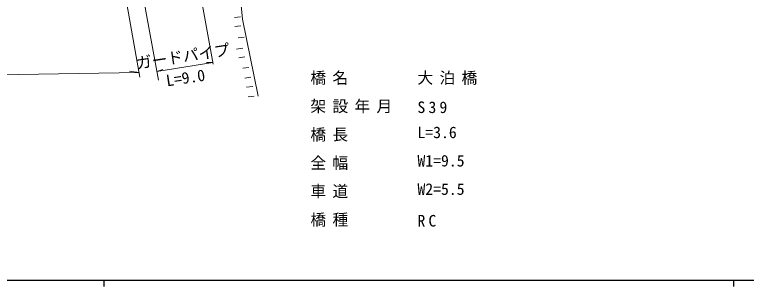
# Model space of a CAD drawing. Units: millimetres, scale not verified. Extents: x 40000 to 680000, y 20000 to 380000.
# Drawn here: x 253840 to 370040, y 204000 to 247100 of the extents above; entities that cross this region are included whole.
import ezdxf
from ezdxf.enums import TextEntityAlignment as Align

# ---------------------------------------------------------------- set-up
doc = ezdxf.new("R2010")
doc.units = ezdxf.units.MM
doc.header["$LTSCALE"] = 1000
for name, color, linetype, lineweight in [('M-STR-HTXT', 7, 'Continuous', 13), ('M-TTL-BAND', 7, 'Continuous', 25), ('M-WORK', 1, 'Continuous', 13)]:
    doc.layers.add(name, color=color, linetype=linetype, lineweight=lineweight)
doc.styles.add('ＭＳ ゴシック', font='')
doc.styles.get('ＭＳ ゴシック').set_extended_font_data('MS Gothic')

msp = doc.modelspace()

# ---------------------------------------------------------------- linework, layer by layer
at = {"layer": 'M-STR-HTXT'}
for p, q in [((273720, 237208), (267561, 271965)), ((276686, 236708), (270183, 272527)), ((285355, 239239), (279508, 271444)), ((285308, 239499), (284325, 239524)), ((179443, 236425), (273597, 237904)), ((272093, 238130), (273597, 237904))]:
    msp.add_line(p, q, dxfattribs=at)
msp.add_lwpolyline([(285308, 239499), (276437, 238078), (277361, 238413)], dxfattribs=at)
at = {"layer": 'M-TTL-BAND'}
for p, q in [((40000, 205000), (579000, 205000)), ((268000, 205000), (268000, 204000)), ((368000, 205000), (368000, 204000))]:
    msp.add_line(p, q, dxfattribs=at)
at = {"layer": 'M-WORK'}
for p, q in [((289710, 246779), (288747, 246650)), ((289746, 245346), (288783, 245217)), ((290288, 243527), (289325, 243398)), ((290060, 241768), (289096, 241639)), ((290397, 240383), (289433, 240254)), ((291047, 238720), (290084, 238591)), ((291361, 237178), (290397, 237049)), ((291650, 235721), (290686, 235592)), ((291866, 234167), (290903, 234038))]:
    msp.add_line(p, q, dxfattribs=at)
msp.add_lwpolyline([(291765, 260406), (290325, 254999), (289853, 250041), (289829, 248577), (290018, 246382), (292497, 234175)], dxfattribs=at)

# ---------------------------------------------------------------- texts
at = {"layer": 'M-STR-HTXT', "style": 'ＭＳ ゴシック'}
for s, p in [('ガードパイプ', (280773, 239037)), ('L=9.0', (281200, 235634))]:
    msp.add_text(s, height=1833, rotation=8.571, dxfattribs=at).set_placement(p, align=Align.BOTTOM_CENTER)
for s, p in [('L=3.6', (317807, 226961)), ('W1=9.5', (317807, 222461)), ('W2=5.5', (317807, 217961))]:
    msp.add_text(s, height=1833, dxfattribs=at).set_placement(p, align=Align.BOTTOM_LEFT)
at = {"layer": 'M-STR-HTXT', "char_height": 1833, "attachment_point": 7, "style": 'ＭＳ ゴシック'}
for s, insert in [('\\T1.4;橋名', (300807, 235961)), ('\\T1.4;大泊橋', (317807, 235961)), ('\\T1.4;架設年月', (300807, 231461)), ('\\T1.4;S39', (317807, 231461)), ('\\T1.4;橋長', (300807, 226961)), ('\\T1.4;全幅', (300807, 222461)), ('\\T1.4;車道', (300807, 217961)), ('\\T1.4;橋種', (300807, 213461)), ('\\T1.4;RC', (317807, 213461))]:
    msp.add_mtext(s, dxfattribs=dict(at, insert=insert))

doc.saveas('drawing.dxf')
